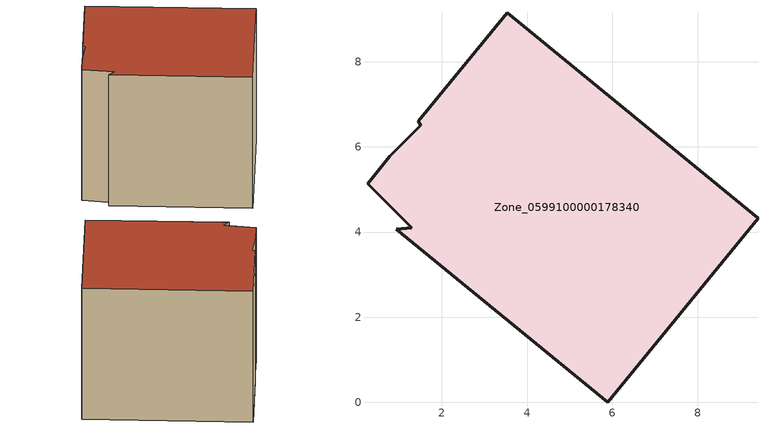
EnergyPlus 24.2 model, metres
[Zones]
Zone_0599100000178340
 floor ground (C_G): 0.93,4.07 1.29,4.11 0.25,5.14 0.77,5.78 1.51,6.51 1.44,6.59 3.53,9.15 9.42,4.32 5.89,0 z0
 wall outside (C_F): 5.89,0 9.42,4.32 3.53,9.15 1.44,6.59 1.51,6.51 0.77,5.78 0.25,5.14 1.29,4.11 0.93,4.07 5.89,0 z0:6.93
 roof outside (C_R): 1.29,4.11 0.93,4.07 5.89,0 9.42,4.32 3.53,9.15 1.44,6.59 1.51,6.51 0.77,5.78 0.25,5.14 z6.93
[BUILDING]
Pand.0599100000178340: North Axis=0; Terrain=City; Loads Convergence Tolerance Value=0.04; Temperature Convergence Tolerance Value=0.4; Solar Distribution=FullExterior; Maximum Number of Warmup Days=25; Minimum Number of Warmup Days=1
[Site:Location]
Rotterdam.The.Hague.AP_ZH_NLD Design_Conditions: Latitude=51.96; Longitude=4.45; Time Zone=1; Elevation=-4.5
[SITE:GROUNDTEMPERATURE:BUILDINGSURFACE]
18, 18, 18, 18, 18, 18, 18, 18, 18, 18, 18, 18
[MATERIAL] Thermal Absorptance=0.9; Solar Absorptance=0.7; Visible Absorptance=0.7
Name | Roughness | Thickness | Conductivity | Density | Specific Heat
G.TC.1946-1964 | MediumSmooth | 0.15 | 1 | 540 | 1210
F.TC.1946-1964 | Rough | 0.3 | 0.857143 | 1920 | 840
R.TC.1946-1964 | MediumRough | 0.2 | 0.235294 | 1500 | 1000
[CONSTRUCTION]
C_G: G.TC.1946-1964
C_F: F.TC.1946-1964
C_R: R.TC.1946-1964
[ZONE]
Zone_0599100000178340: Type=1; Multiplier=1; Ceiling Height=Autocalculate; Volume=Autocalculate; Floor Area=autocalculate; Part of Total Floor Area=Yes
[ZONEINFILTRATION:DESIGNFLOWRATE]
Infil_Zone_0599100000178340: Zone or ZoneList or Space or SpaceList=Zone_0599100000178340; Schedule=AlwaysOn; Design Flow Rate Calculation Method=Flow/Area; Flow Rate per Floor Area=0.003; Constant Term Coefficient=1; Temperature Term Coefficient=0; Velocity Term Coefficient=0; Velocity Squared Term Coefficient=0
[HVACTEMPLATE:ZONE:IDEALLOADSAIRSYSTEM]
Zone_0599100000178340: Maximum Heating Supply Air Temperature=50; Minimum Cooling Supply Air Temperature=13; Maximum Heating Supply Air Humidity Ratio=0.0156; Minimum Cooling Supply Air Humidity Ratio=0.0077; Heating Limit=NoLimit; Cooling Limit=NoLimit; Dehumidification Control Type=ConstantSensibleHeatRatio; Cooling Sensible Heat Ratio=0.7; Dehumidification Setpoint=60; Humidification Control Type=None; Humidification Setpoint=30; Outdoor Air Method=None; Outdoor Air Flow Rate per Person=0.00944; Outdoor Air Flow Rate per Zone Floor Area=0; Outdoor Air Flow Rate per Zone=0; Demand Controlled Ventilation Type=None; Outdoor Air Economizer Type=NoEconomizer; Heat Recovery Type=None; Sensible Heat Recovery Effectiveness=0.7; Latent Heat Recovery Effectiveness=0.65
[ZONECONTROL:THERMOSTAT]
ThermostatControl_Zone_0599100000178340: Zone or ZoneList=Zone_0599100000178340; Control Type Schedule=DualSetpointControlType; Control 1=Thermostat_Zone_0599100000178340; Temperature Difference Between Cutout And Setpoint=0
[THERMOSTATSETPOINT:DUALSETPOINT]
Thermostat_Zone_0599100000178340: Heating Setpoint Temperature Schedule=HeatingSetpoint_Zone_0599100000178340; Cooling Setpoint Temperature Schedule=CoolingSetpoint_Zone_0599100000178340
[SCHEDULE:COMPACT]
HeatingSetpoint_Zone_0599100000178340: Through: 12/31, For: AllDays, Until: 24:00, 21
CoolingSetpoint_Zone_0599100000178340: Through: 12/31, For: AllDays, Until: 24:00, 24
DualSetpointControlType: Through: 12/31, For: AllDays, Until: 24:00, 4
AlwaysOn: Through: 12/31, For: AllDays, Until: 24:00, 1
